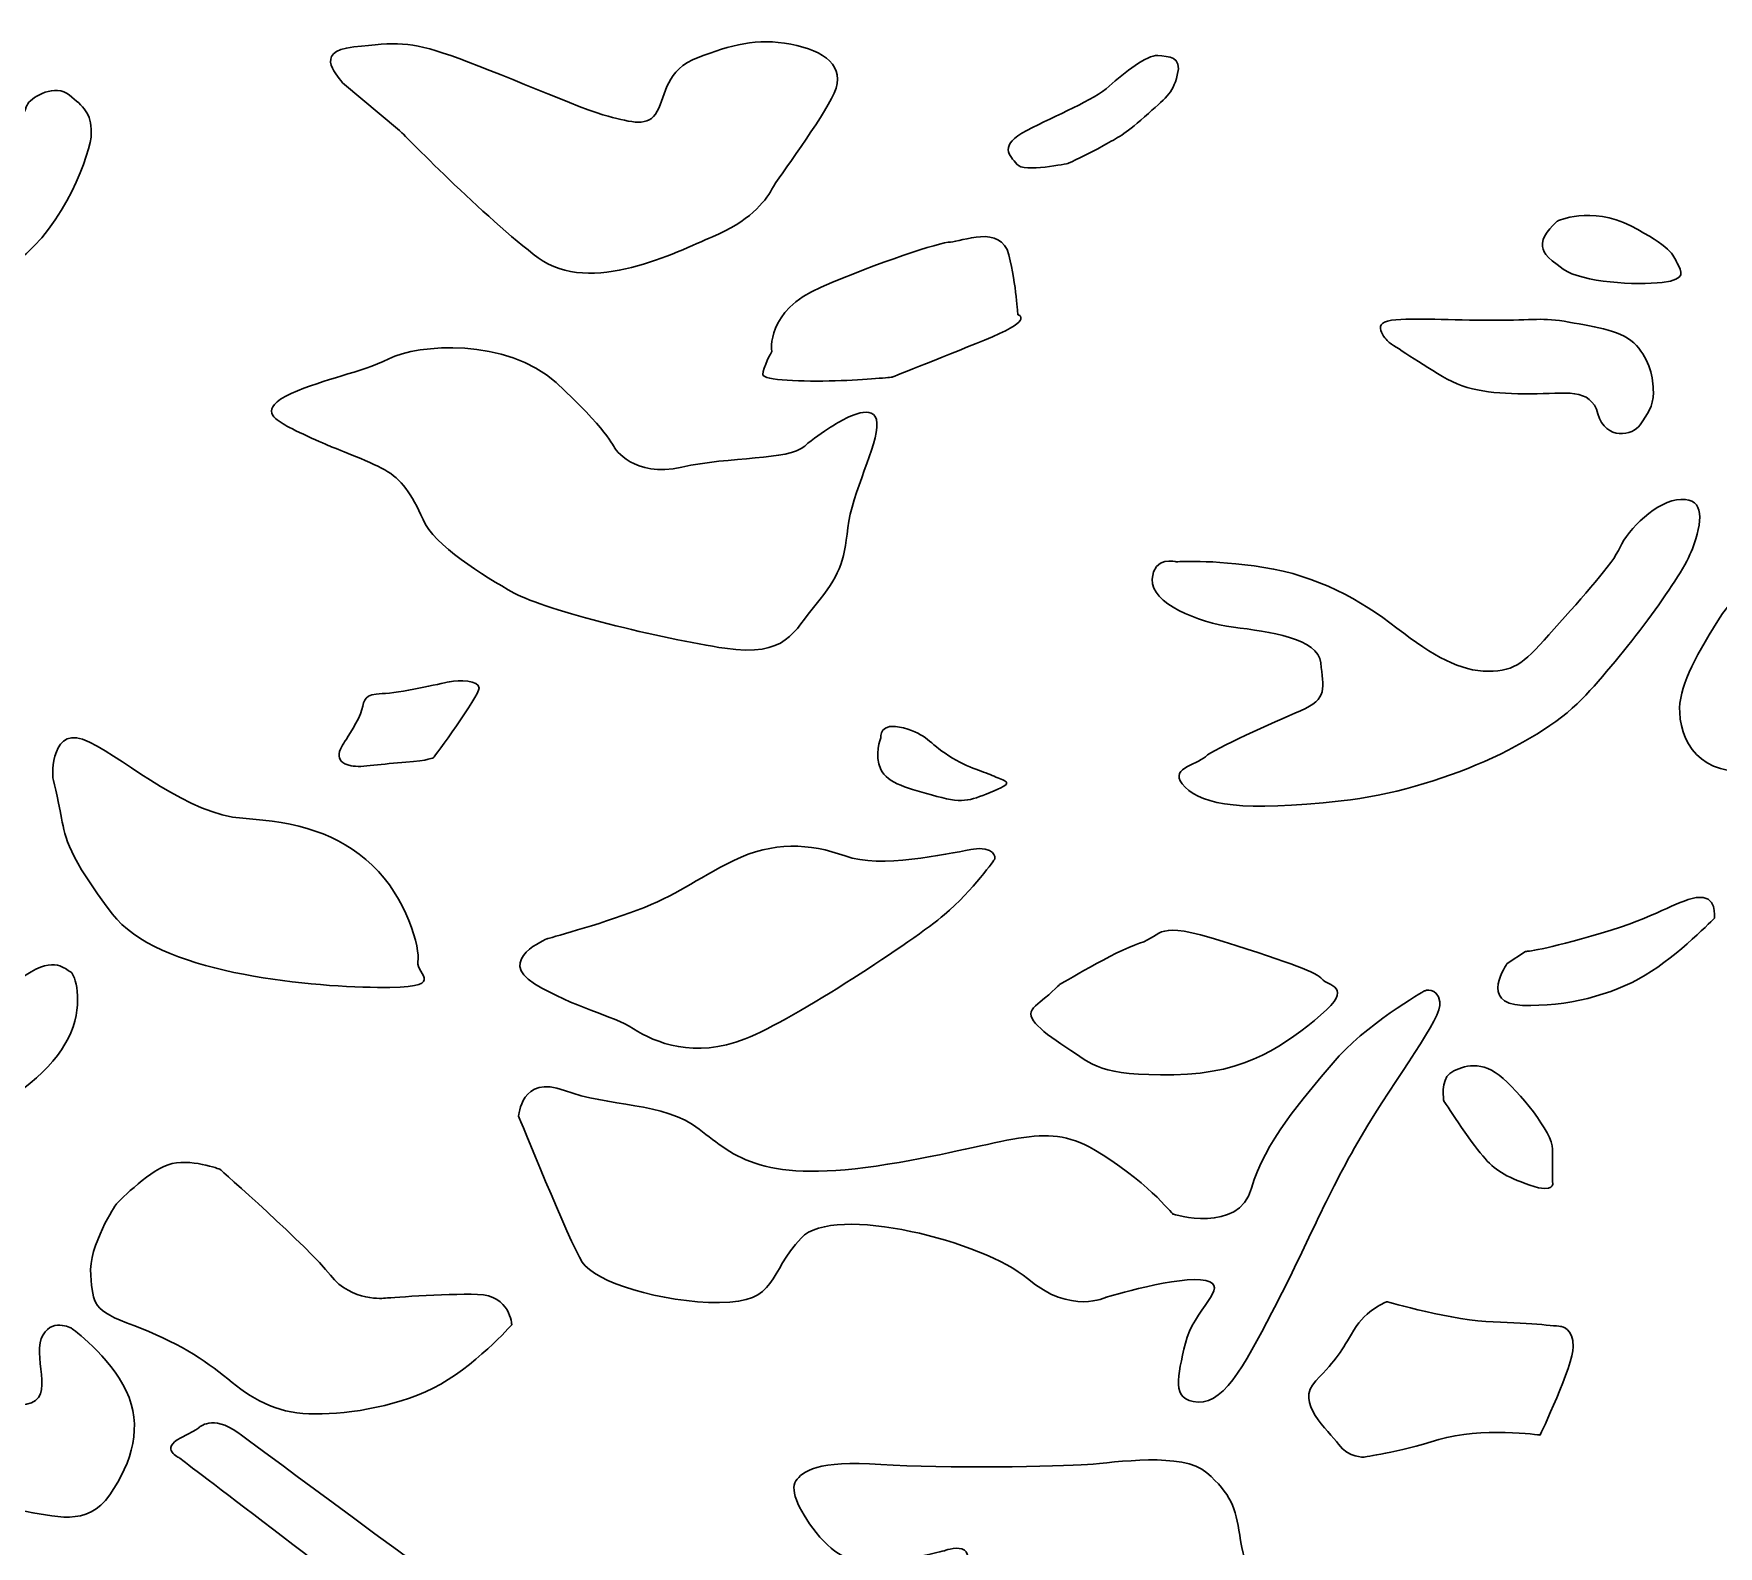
# Model space of a CAD drawing. Header units: centimetres. Extents: x -15.7 to -8.7, y -9 to 9.
# Drawn here: x -13.485 to -11.103, y -7.034 to -4.895 of the extents above; entities that cross this region are included whole.
import ezdxf

# ---------------------------------------------------------------- set-up
doc = ezdxf.new("R2010")
doc.units = ezdxf.units.CM
doc.header["$MEASUREMENT"] = 0
doc.layers.add('layer 1', color=7, linetype='Continuous')

msp = doc.modelspace()

# ---------------------------------------------------------------- linework, layer by layer
at = {"layer": 'layer 1', "color": 250, "lineweight": 30}
for points, knots in [([(-15.65204, 9.00077), (-15.65204, 9.00077), (-8.7077, 9.00077), (-8.7077, 9.00077), (-8.7077, 9.00077), (-8.7077, 9.00077), (-8.7077, -9.00021), (-8.7077, -9.00021), (-8.7077, -9.00021), (-8.7077, -9.00021), (-15.65204, -9.00021), (-15.65204, -9.00021), (-15.65204, -9.00021), (-15.65204, -9.00021), (-15.65204, 9.00077), (-15.65204, 9.00077)], [0, 0, 0, 0, 0.2, 0.2, 0.2, 0.2, 0.4, 0.4, 0.4, 0.4, 0.6, 0.6, 0.6, 0.6, 1, 1, 1, 1]), ([(-13.53683, -4.53692), (-13.53683, -4.53692), (-13.66994, -4.64125), (-13.7203, -4.69863), (-13.7203, -4.69863), (-13.77068, -4.75601), (-13.82463, -4.77688), (-13.79226, -4.83686), (-13.79226, -4.83686), (-13.75988, -4.89684), (-13.69153, -4.95162), (-13.69153, -4.95162), (-13.69153, -4.95162), (-13.69153, -4.95162), (-13.64116, -4.99074), (-13.59439, -4.93858), (-13.59439, -4.93858), (-13.54763, -4.88641), (-13.4361, -4.75861), (-13.4361, -4.75861), (-13.4361, -4.75861), (-13.4361, -4.75861), (-13.46128, -4.67777), (-13.46128, -4.63864), (-13.46128, -4.63864), (-13.46128, -4.59952), (-13.45768, -4.55257), (-13.45768, -4.55257), (-13.45768, -4.55257), (-13.45768, -4.55257), (-13.44718, -4.51957), (-13.47048, -4.51827), (-13.47048, -4.51827), (-13.49378, -4.51697), (-13.53683, -4.53692), (-13.53683, -4.53692)], [0, 0, 0, 0, 0.1, 0.1, 0.1, 0.1, 0.2, 0.2, 0.2, 0.2, 0.3, 0.3, 0.3, 0.3, 0.4, 0.4, 0.4, 0.4, 0.5, 0.5, 0.5, 0.5, 0.6, 0.6, 0.6, 0.6, 0.7, 0.7, 0.7, 0.7, 0.8, 0.8, 0.8, 0.8, 1, 1, 1, 1]), ([(-13.0485, -4.96454), (-13.05028, -4.95873), (-13.09388, -4.92001), (-13.03247, -4.91355), (-13.03247, -4.91355), (-12.97105, -4.9071), (-12.95503, -4.90517), (-12.89539, -4.92581), (-12.89539, -4.92581), (-12.83576, -4.94647), (-12.70669, -5.00325), (-12.67286, -5.01164), (-12.67286, -5.01164), (-12.63904, -5.02003), (-12.61589, -5.02778), (-12.60344, -5.00454), (-12.60344, -5.00454), (-12.59098, -4.98132), (-12.59187, -4.94583), (-12.54558, -4.9284), (-12.54558, -4.9284), (-12.4993, -4.91097), (-12.4628, -4.90065), (-12.41473, -4.90968), (-12.41473, -4.90968), (-12.36666, -4.91872), (-12.3364, -4.94066), (-12.35331, -4.97873), (-12.35331, -4.97873), (-12.37022, -5.01681), (-12.43164, -5.09683), (-12.44143, -5.11489), (-12.44143, -5.11489), (-12.45122, -5.13296), (-12.47437, -5.16071), (-12.5251, -5.18201), (-12.5251, -5.18201), (-12.57584, -5.2033), (-12.69779, -5.26654), (-12.77167, -5.21169), (-12.77167, -5.21169), (-12.84555, -5.15684), (-12.9675, -5.03165), (-12.9675, -5.03165), (-12.9675, -5.03165), (-12.9675, -5.03165), (-13.0485, -4.96454), (-13.0485, -4.96454)], [0, 0, 0, 0, 0.0769231, 0.0769231, 0.0769231, 0.0769231, 0.1538462, 0.1538462, 0.1538462, 0.1538462, 0.2307692, 0.2307692, 0.2307692, 0.2307692, 0.3076923, 0.3076923, 0.3076923, 0.3076923, 0.3846154, 0.3846154, 0.3846154, 0.3846154, 0.4615385, 0.4615385, 0.4615385, 0.4615385, 0.5384615, 0.5384615, 0.5384615, 0.5384615, 0.6153846, 0.6153846, 0.6153846, 0.6153846, 0.6923077, 0.6923077, 0.6923077, 0.6923077, 0.7692308, 0.7692308, 0.7692308, 0.7692308, 0.8461538, 0.8461538, 0.8461538, 0.8461538, 1, 1, 1, 1]), ([(-12.02219, -5.07812), (-12.02219, -5.07812), (-12.0854, -5.09166), (-12.09518, -5.0794), (-12.09518, -5.0794), (-12.10497, -5.06715), (-12.12189, -5.05294), (-12.08094, -5.03165), (-12.08094, -5.03165), (-12.03999, -5.01035), (-11.9857, -4.98841), (-11.96434, -4.96905), (-11.96434, -4.96905), (-11.94297, -4.9497), (-11.91093, -4.92452), (-11.8958, -4.92581), (-11.8958, -4.92581), (-11.88067, -4.92711), (-11.86108, -4.92646), (-11.8682, -4.95357), (-11.8682, -4.95357), (-11.87532, -4.98067), (-11.88422, -4.98519), (-11.91449, -5.01229), (-11.91449, -5.01229), (-11.94475, -5.03939), (-11.95098, -5.04068), (-11.97235, -5.05294), (-11.97235, -5.05294), (-11.99371, -5.06521), (-12.02219, -5.07812), (-12.02219, -5.07812)], [0, 0, 0, 0, 0.1111111, 0.1111111, 0.1111111, 0.1111111, 0.2222222, 0.2222222, 0.2222222, 0.2222222, 0.3333333, 0.3333333, 0.3333333, 0.3333333, 0.4444444, 0.4444444, 0.4444444, 0.4444444, 0.5555556, 0.5555556, 0.5555556, 0.5555556, 0.6666667, 0.6666667, 0.6666667, 0.6666667, 0.7777778, 0.7777778, 0.7777778, 0.7777778, 1, 1, 1, 1]), ([(-13.80749, -5.24136), (-13.80928, -5.23226), (-13.85409, -5.16988), (-13.73937, -5.13479), (-13.73937, -5.13479), (-13.62465, -5.0997), (-13.56907, -5.08021), (-13.52784, -5.03862), (-13.52784, -5.03862), (-13.48661, -4.99703), (-13.50031, -5.0044), (-13.49309, -4.99392), (-13.49309, -4.99392), (-13.48588, -4.98344), (-13.4543, -4.96511), (-13.43445, -4.98147), (-13.43445, -4.98147), (-13.41462, -4.99784), (-13.40334, -5.00701), (-13.40334, -5.03484), (-13.40334, -5.03484), (-13.40334, -5.06267), (-13.44281, -5.16845), (-13.50689, -5.21492), (-13.50689, -5.21492), (-13.57099, -5.26138), (-13.59324, -5.27171), (-13.64309, -5.28913), (-13.64309, -5.28913), (-13.69293, -5.30655), (-13.75702, -5.30139), (-13.77394, -5.28396), (-13.77394, -5.28396), (-13.79084, -5.26654), (-13.80749, -5.24136), (-13.80749, -5.24136)], [0, 0, 0, 0, 0.1, 0.1, 0.1, 0.1, 0.2, 0.2, 0.2, 0.2, 0.3, 0.3, 0.3, 0.3, 0.4, 0.4, 0.4, 0.4, 0.5, 0.5, 0.5, 0.5, 0.6, 0.6, 0.6, 0.6, 0.7, 0.7, 0.7, 0.7, 0.8, 0.8, 0.8, 0.8, 1, 1, 1, 1]), ([(-11.33147, -5.16007), (-11.33147, -5.16007), (-11.28339, -5.13749), (-11.22732, -5.16652), (-11.22732, -5.16652), (-11.17124, -5.19556), (-11.1668, -5.20782), (-11.16146, -5.21944), (-11.16146, -5.21944), (-11.15612, -5.23105), (-11.14632, -5.24203), (-11.18282, -5.24654), (-11.18282, -5.24654), (-11.21931, -5.25106), (-11.29586, -5.24654), (-11.32257, -5.22782), (-11.32257, -5.22782), (-11.34927, -5.20911), (-11.35194, -5.20394), (-11.35194, -5.19104), (-11.35194, -5.19104), (-11.35194, -5.17813), (-11.33147, -5.16007), (-11.33147, -5.16007)], [0, 0, 0, 0, 0.1428571, 0.1428571, 0.1428571, 0.1428571, 0.2857143, 0.2857143, 0.2857143, 0.2857143, 0.4285714, 0.4285714, 0.4285714, 0.4285714, 0.5714286, 0.5714286, 0.5714286, 0.5714286, 0.7142857, 0.7142857, 0.7142857, 0.7142857, 1, 1, 1, 1]), ([(-12.44153, -5.34402), (-12.44153, -5.34402), (-12.45051, -5.28685), (-12.37163, -5.25306), (-12.37163, -5.25306), (-12.29275, -5.21926), (-12.20312, -5.18938), (-12.18878, -5.18938), (-12.18878, -5.18938), (-12.17444, -5.18938), (-12.11707, -5.16338), (-12.10632, -5.20757), (-12.10632, -5.20757), (-12.09556, -5.25176), (-12.09377, -5.29204), (-12.09377, -5.29204), (-12.09377, -5.29204), (-12.09377, -5.29204), (-12.07046, -5.29855), (-12.12963, -5.32324), (-12.12963, -5.32324), (-12.18878, -5.34793), (-12.27124, -5.38041), (-12.27124, -5.38041), (-12.27124, -5.38041), (-12.27124, -5.38041), (-12.30709, -5.38431), (-12.35191, -5.38561), (-12.35191, -5.38561), (-12.39673, -5.38692), (-12.45408, -5.38561), (-12.45408, -5.37651), (-12.45408, -5.37651), (-12.45408, -5.36742), (-12.44153, -5.34402), (-12.44153, -5.34402)], [0, 0, 0, 0, 0.1, 0.1, 0.1, 0.1, 0.2, 0.2, 0.2, 0.2, 0.3, 0.3, 0.3, 0.3, 0.4, 0.4, 0.4, 0.4, 0.5, 0.5, 0.5, 0.5, 0.6, 0.6, 0.6, 0.6, 0.7, 0.7, 0.7, 0.7, 0.8, 0.8, 0.8, 0.8, 1, 1, 1, 1]), ([(-11.56912, -5.33108), (-11.56912, -5.33108), (-11.59849, -5.30397), (-11.56557, -5.3001), (-11.56557, -5.3001), (-11.53263, -5.29623), (-11.48279, -5.3001), (-11.42226, -5.3001), (-11.42226, -5.3001), (-11.36173, -5.3001), (-11.35372, -5.29559), (-11.31455, -5.30268), (-11.31455, -5.30268), (-11.27539, -5.30978), (-11.238, -5.31495), (-11.21931, -5.33559), (-11.21931, -5.33559), (-11.20061, -5.35624), (-11.19528, -5.38141), (-11.19528, -5.40206), (-11.19528, -5.40206), (-11.19528, -5.42271), (-11.20418, -5.43239), (-11.21397, -5.44787), (-11.21397, -5.44787), (-11.22376, -5.46337), (-11.26293, -5.47047), (-11.27361, -5.43239), (-11.27361, -5.43239), (-11.28428, -5.39432), (-11.319, -5.404), (-11.36884, -5.404), (-11.36884, -5.404), (-11.4187, -5.404), (-11.45697, -5.40141), (-11.49347, -5.37948), (-11.49347, -5.37948), (-11.52996, -5.35754), (-11.56912, -5.33108), (-11.56912, -5.33108)], [0, 0, 0, 0, 0.0909091, 0.0909091, 0.0909091, 0.0909091, 0.1818182, 0.1818182, 0.1818182, 0.1818182, 0.2727273, 0.2727273, 0.2727273, 0.2727273, 0.3636364, 0.3636364, 0.3636364, 0.3636364, 0.4545455, 0.4545455, 0.4545455, 0.4545455, 0.5454545, 0.5454545, 0.5454545, 0.5454545, 0.6363636, 0.6363636, 0.6363636, 0.6363636, 0.7272727, 0.7272727, 0.7272727, 0.7272727, 0.8181818, 0.8181818, 0.8181818, 0.8181818, 1, 1, 1, 1]), ([(-13.06356, -5.47919), (-13.06356, -5.47919), (-13.11734, -5.45579), (-13.12989, -5.448), (-13.12989, -5.448), (-13.14244, -5.4402), (-13.16932, -5.4259), (-13.12093, -5.4038), (-13.12093, -5.4038), (-13.07253, -5.38172), (-13.02412, -5.37522), (-12.9829, -5.35442), (-12.9829, -5.35442), (-12.94166, -5.33363), (-12.81619, -5.32453), (-12.74627, -5.38821), (-12.74627, -5.38821), (-12.67636, -5.45189), (-12.66381, -5.48048), (-12.66381, -5.48048), (-12.66381, -5.48048), (-12.66381, -5.48048), (-12.63693, -5.52337), (-12.56881, -5.50777), (-12.56881, -5.50777), (-12.50068, -5.49218), (-12.41824, -5.49868), (-12.39493, -5.47789), (-12.39493, -5.47789), (-12.37163, -5.45709), (-12.33936, -5.4402), (-12.33936, -5.4402), (-12.33936, -5.4402), (-12.33936, -5.4402), (-12.29454, -5.41421), (-12.29275, -5.44539), (-12.29275, -5.44539), (-12.29096, -5.47658), (-12.32861, -5.54417), (-12.33398, -5.59355), (-12.33398, -5.59355), (-12.33936, -5.64294), (-12.34652, -5.66243), (-12.37879, -5.70142), (-12.37879, -5.70142), (-12.41106, -5.74041), (-12.42002, -5.77679), (-12.50786, -5.76379), (-12.50786, -5.76379), (-12.59569, -5.7508), (-12.76061, -5.71052), (-12.80543, -5.68582), (-12.80543, -5.68582), (-12.85024, -5.66113), (-12.91836, -5.61825), (-12.93449, -5.58185), (-12.93449, -5.58185), (-12.95063, -5.54547), (-12.96497, -5.52467), (-12.98827, -5.51168), (-12.98827, -5.51168), (-13.01158, -5.49868), (-13.06356, -5.47919), (-13.06356, -5.47919)], [0, 0, 0, 0, 0.0588235, 0.0588235, 0.0588235, 0.0588235, 0.1176471, 0.1176471, 0.1176471, 0.1176471, 0.1764706, 0.1764706, 0.1764706, 0.1764706, 0.2352941, 0.2352941, 0.2352941, 0.2352941, 0.2941176, 0.2941176, 0.2941176, 0.2941176, 0.3529412, 0.3529412, 0.3529412, 0.3529412, 0.4117647, 0.4117647, 0.4117647, 0.4117647, 0.4705882, 0.4705882, 0.4705882, 0.4705882, 0.5294118, 0.5294118, 0.5294118, 0.5294118, 0.5882353, 0.5882353, 0.5882353, 0.5882353, 0.6470588, 0.6470588, 0.6470588, 0.6470588, 0.7058824, 0.7058824, 0.7058824, 0.7058824, 0.7647059, 0.7647059, 0.7647059, 0.7647059, 0.8235294, 0.8235294, 0.8235294, 0.8235294, 0.8823529, 0.8823529, 0.8823529, 0.8823529, 1, 1, 1, 1]), ([(-11.8697, -5.64163), (-11.8697, -5.64163), (-11.90196, -5.63253), (-11.90376, -5.66632), (-11.90376, -5.66632), (-11.90555, -5.70012), (-11.83922, -5.72741), (-11.78903, -5.73391), (-11.78903, -5.73391), (-11.73884, -5.74041), (-11.66893, -5.7495), (-11.66534, -5.78459), (-11.66534, -5.78459), (-11.66176, -5.81968), (-11.65459, -5.83527), (-11.69403, -5.85217), (-11.69403, -5.85217), (-11.73346, -5.86906), (-11.81592, -5.90545), (-11.82847, -5.91715), (-11.82847, -5.91715), (-11.84102, -5.92885), (-11.88404, -5.93404), (-11.85715, -5.96004), (-11.85715, -5.96004), (-11.83027, -5.98603), (-11.77649, -5.99513), (-11.63666, -5.97953), (-11.63666, -5.97953), (-11.49684, -5.96394), (-11.35164, -5.89636), (-11.2907, -5.83007), (-11.2907, -5.83007), (-11.22974, -5.76379), (-11.15446, -5.66243), (-11.14011, -5.62344), (-11.14011, -5.62344), (-11.12577, -5.58445), (-11.1222, -5.55197), (-11.15625, -5.55326), (-11.15625, -5.55326), (-11.19031, -5.55456), (-11.23153, -5.59615), (-11.24229, -5.62084), (-11.24229, -5.62084), (-11.25304, -5.64554), (-11.29428, -5.68972), (-11.33551, -5.73651), (-11.33551, -5.73651), (-11.37674, -5.78329), (-11.38929, -5.79628), (-11.42872, -5.79628), (-11.42872, -5.79628), (-11.46817, -5.79628), (-11.50581, -5.77549), (-11.5578, -5.7352), (-11.5578, -5.7352), (-11.60977, -5.69492), (-11.67072, -5.66113), (-11.74601, -5.64943), (-11.74601, -5.64943), (-11.8213, -5.63774), (-11.8697, -5.64163), (-11.8697, -5.64163)], [0, 0, 0, 0, 0.0588235, 0.0588235, 0.0588235, 0.0588235, 0.1176471, 0.1176471, 0.1176471, 0.1176471, 0.1764706, 0.1764706, 0.1764706, 0.1764706, 0.2352941, 0.2352941, 0.2352941, 0.2352941, 0.2941176, 0.2941176, 0.2941176, 0.2941176, 0.3529412, 0.3529412, 0.3529412, 0.3529412, 0.4117647, 0.4117647, 0.4117647, 0.4117647, 0.4705882, 0.4705882, 0.4705882, 0.4705882, 0.5294118, 0.5294118, 0.5294118, 0.5294118, 0.5882353, 0.5882353, 0.5882353, 0.5882353, 0.6470588, 0.6470588, 0.6470588, 0.6470588, 0.7058824, 0.7058824, 0.7058824, 0.7058824, 0.7647059, 0.7647059, 0.7647059, 0.7647059, 0.8235294, 0.8235294, 0.8235294, 0.8235294, 0.8823529, 0.8823529, 0.8823529, 0.8823529, 1, 1, 1, 1]), ([(-11.01463, -5.65333), (-11.01463, -5.65333), (-11.07021, -5.66892), (-11.10426, -5.72481), (-11.10426, -5.72481), (-11.13833, -5.78069), (-11.15982, -5.81968), (-11.15804, -5.85476), (-11.15804, -5.85476), (-11.15552, -5.90413), (-11.11952, -5.95406), (-11.03435, -5.93274), (-11.03435, -5.93274), (-10.99495, -5.92289), (-10.93755, -5.91065), (-10.93755, -5.91065), (-10.93755, -5.91065), (-10.93755, -5.91065), (-10.90708, -5.89896), (-10.92501, -5.86906), (-10.92501, -5.86906), (-10.94293, -5.83917), (-10.96982, -5.81058), (-10.96982, -5.80408), (-10.96982, -5.80408), (-10.96982, -5.79759), (-10.98417, -5.78459), (-10.96265, -5.78589), (-10.96265, -5.78589), (-10.94114, -5.78719), (-10.89094, -5.82488), (-10.86943, -5.82878), (-10.86943, -5.82878), (-10.84792, -5.83268), (-10.82282, -5.82618), (-10.83, -5.78719), (-10.83, -5.78719), (-10.83717, -5.7482), (-10.8784, -5.73), (-10.89991, -5.70791), (-10.89991, -5.70791), (-10.92142, -5.68582), (-10.92142, -5.66892), (-10.95369, -5.65853), (-10.95369, -5.65853), (-10.98596, -5.64813), (-11.01463, -5.65333), (-11.01463, -5.65333)], [0, 0, 0, 0, 0.0769231, 0.0769231, 0.0769231, 0.0769231, 0.1538462, 0.1538462, 0.1538462, 0.1538462, 0.2307692, 0.2307692, 0.2307692, 0.2307692, 0.3076923, 0.3076923, 0.3076923, 0.3076923, 0.3846154, 0.3846154, 0.3846154, 0.3846154, 0.4615385, 0.4615385, 0.4615385, 0.4615385, 0.5384615, 0.5384615, 0.5384615, 0.5384615, 0.6153846, 0.6153846, 0.6153846, 0.6153846, 0.6923077, 0.6923077, 0.6923077, 0.6923077, 0.7692308, 0.7692308, 0.7692308, 0.7692308, 0.8461538, 0.8461538, 0.8461538, 0.8461538, 1, 1, 1, 1]), ([(-13.04404, -5.89444), (-13.04226, -5.89121), (-13.02446, -5.86476), (-13.02089, -5.85056), (-13.02089, -5.85056), (-13.01734, -5.83636), (-13.01734, -5.82862), (-12.99242, -5.82797), (-12.99242, -5.82797), (-12.9675, -5.82732), (-12.91052, -5.81377), (-12.89717, -5.81119), (-12.89717, -5.81119), (-12.88382, -5.8086), (-12.85533, -5.8086), (-12.85533, -5.82023), (-12.85533, -5.82023), (-12.85533, -5.83184), (-12.91943, -5.91832), (-12.91943, -5.91832), (-12.91943, -5.91832), (-12.91943, -5.91832), (-12.92654, -5.92283), (-12.95859, -5.92477), (-12.95859, -5.92477), (-12.99064, -5.9267), (-13.02179, -5.93316), (-13.03603, -5.92993), (-13.03603, -5.92993), (-13.05028, -5.9267), (-13.05383, -5.92154), (-13.05295, -5.91315), (-13.05295, -5.91315), (-13.05205, -5.90476), (-13.04404, -5.89444), (-13.04404, -5.89444)], [0, 0, 0, 0, 0.1, 0.1, 0.1, 0.1, 0.2, 0.2, 0.2, 0.2, 0.3, 0.3, 0.3, 0.3, 0.4, 0.4, 0.4, 0.4, 0.5, 0.5, 0.5, 0.5, 0.6, 0.6, 0.6, 0.6, 0.7, 0.7, 0.7, 0.7, 0.8, 0.8, 0.8, 0.8, 1, 1, 1, 1]), ([(-13.45794, -5.94574), (-13.45794, -5.94574), (-13.46151, -5.86777), (-13.40594, -5.89636), (-13.40594, -5.89636), (-13.35037, -5.92494), (-13.26613, -5.99903), (-13.18905, -6.00422), (-13.18905, -6.00422), (-13.11196, -6.00942), (-13.0546, -6.02501), (-13.0062, -6.0705), (-13.0062, -6.0705), (-12.95781, -6.11598), (-12.93808, -6.18876), (-12.94166, -6.20696), (-12.94166, -6.20696), (-12.94525, -6.22515), (-12.89506, -6.24465), (-12.99903, -6.24335), (-12.99903, -6.24335), (-13.103, -6.24205), (-13.31095, -6.22256), (-13.37368, -6.13938), (-13.37368, -6.13938), (-13.43642, -6.05621), (-13.44, -6.03281), (-13.44538, -6.00422), (-13.44538, -6.00422), (-13.45076, -5.97563), (-13.45794, -5.94574), (-13.45794, -5.94574)], [0, 0, 0, 0, 0.1111111, 0.1111111, 0.1111111, 0.1111111, 0.2222222, 0.2222222, 0.2222222, 0.2222222, 0.3333333, 0.3333333, 0.3333333, 0.3333333, 0.4444444, 0.4444444, 0.4444444, 0.4444444, 0.5555556, 0.5555556, 0.5555556, 0.5555556, 0.6666667, 0.6666667, 0.6666667, 0.6666667, 0.7777778, 0.7777778, 0.7777778, 0.7777778, 1, 1, 1, 1]), ([(-12.28745, -5.89056), (-12.28745, -5.89056), (-12.29012, -5.86669), (-12.25541, -5.87637), (-12.25541, -5.87637), (-12.22068, -5.88605), (-12.22068, -5.89702), (-12.19131, -5.91574), (-12.19131, -5.91574), (-12.16195, -5.93445), (-12.14057, -5.93832), (-12.12722, -5.94477), (-12.12722, -5.94477), (-12.11387, -5.95123), (-12.09518, -5.95252), (-12.12722, -5.96542), (-12.12722, -5.96542), (-12.15928, -5.97833), (-12.16818, -5.98413), (-12.20823, -5.97317), (-12.20823, -5.97317), (-12.24828, -5.9622), (-12.27766, -5.9551), (-12.28745, -5.93509), (-12.28745, -5.93509), (-12.29723, -5.91509), (-12.28745, -5.89056), (-12.28745, -5.89056)], [0, 0, 0, 0, 0.125, 0.125, 0.125, 0.125, 0.25, 0.25, 0.25, 0.25, 0.375, 0.375, 0.375, 0.375, 0.5, 0.5, 0.5, 0.5, 0.625, 0.625, 0.625, 0.625, 0.75, 0.75, 0.75, 0.75, 1, 1, 1, 1]), ([(-12.75883, -6.17447), (-12.75883, -6.17447), (-12.83232, -6.20436), (-12.77674, -6.23815), (-12.77674, -6.23815), (-12.72118, -6.27195), (-12.6674, -6.28234), (-12.63693, -6.30183), (-12.63693, -6.30183), (-12.60645, -6.32133), (-12.55088, -6.34471), (-12.47917, -6.31612), (-12.47917, -6.31612), (-12.40748, -6.28754), (-12.23897, -6.17577), (-12.19774, -6.14068), (-12.19774, -6.14068), (-12.15652, -6.10559), (-12.12604, -6.0614), (-12.12604, -6.0614), (-12.12604, -6.0614), (-12.12604, -6.0614), (-12.12425, -6.04191), (-12.1601, -6.04841), (-12.1601, -6.04841), (-12.19595, -6.0549), (-12.28737, -6.0757), (-12.33756, -6.0575), (-12.33756, -6.0575), (-12.38775, -6.03931), (-12.43975, -6.03671), (-12.4953, -6.064), (-12.4953, -6.064), (-12.55088, -6.09129), (-12.57598, -6.11339), (-12.63155, -6.13418), (-12.63155, -6.13418), (-12.68711, -6.15497), (-12.75883, -6.17447), (-12.75883, -6.17447)], [0, 0, 0, 0, 0.0909091, 0.0909091, 0.0909091, 0.0909091, 0.1818182, 0.1818182, 0.1818182, 0.1818182, 0.2727273, 0.2727273, 0.2727273, 0.2727273, 0.3636364, 0.3636364, 0.3636364, 0.3636364, 0.4545455, 0.4545455, 0.4545455, 0.4545455, 0.5454545, 0.5454545, 0.5454545, 0.5454545, 0.6363636, 0.6363636, 0.6363636, 0.6363636, 0.7272727, 0.7272727, 0.7272727, 0.7272727, 0.8181818, 0.8181818, 0.8181818, 0.8181818, 1, 1, 1, 1]), ([(-13.82721, -6.4045), (-13.73041, -6.46039), (-13.63002, -6.46688), (-13.55832, -6.42529), (-13.55832, -6.42529), (-13.48661, -6.3837), (-13.44422, -6.34343), (-13.42925, -6.29924), (-13.42925, -6.29924), (-13.41428, -6.25503), (-13.42904, -6.22125), (-13.43284, -6.22125), (-13.43284, -6.22125), (-13.43663, -6.22127), (-13.45076, -6.19917), (-13.4884, -6.22125), (-13.4884, -6.22125), (-13.52605, -6.24335), (-13.56907, -6.28234), (-13.56907, -6.28234), (-13.56907, -6.28234), (-13.56907, -6.28234), (-13.64974, -6.31093), (-13.66228, -6.25634), (-13.66228, -6.25634), (-13.67483, -6.20176), (-13.7071, -6.14848), (-13.74474, -6.13548), (-13.74474, -6.13548), (-13.78239, -6.12248), (-13.79315, -6.11729), (-13.83079, -6.12639), (-13.83079, -6.12639), (-13.86843, -6.13548), (-13.88457, -6.16407), (-13.88457, -6.16407), (-13.88457, -6.16407), (-13.93365, -6.22932), (-13.90879, -6.3574), (-13.82721, -6.4045)], [0, 0, 0, 0, 0.0909091, 0.0909091, 0.0909091, 0.0909091, 0.1818182, 0.1818182, 0.1818182, 0.1818182, 0.2727273, 0.2727273, 0.2727273, 0.2727273, 0.3636364, 0.3636364, 0.3636364, 0.3636364, 0.4545455, 0.4545455, 0.4545455, 0.4545455, 0.5454545, 0.5454545, 0.5454545, 0.5454545, 0.6363636, 0.6363636, 0.6363636, 0.6363636, 0.7272727, 0.7272727, 0.7272727, 0.7272727, 0.8181818, 0.8181818, 0.8181818, 0.8181818, 1, 1, 1, 1]), ([(-11.40178, -6.20935), (-11.40178, -6.20935), (-11.44273, -6.26679), (-11.38042, -6.26872), (-11.38042, -6.26872), (-11.31812, -6.27066), (-11.25403, -6.25452), (-11.20685, -6.22613), (-11.20685, -6.22613), (-11.15968, -6.19774), (-11.10893, -6.14547), (-11.10893, -6.14547), (-11.10893, -6.14547), (-11.10893, -6.14547), (-11.10449, -6.11062), (-11.13475, -6.11642), (-11.13475, -6.11642), (-11.16501, -6.12223), (-11.18905, -6.14289), (-11.26916, -6.16676), (-11.26916, -6.16676), (-11.34927, -6.19064), (-11.37597, -6.19257), (-11.37597, -6.19257), (-11.37597, -6.19257), (-11.37597, -6.19257), (-11.40178, -6.20935), (-11.40178, -6.20935)], [0, 0, 0, 0, 0.125, 0.125, 0.125, 0.125, 0.25, 0.25, 0.25, 0.25, 0.375, 0.375, 0.375, 0.375, 0.5, 0.5, 0.5, 0.5, 0.625, 0.625, 0.625, 0.625, 0.75, 0.75, 0.75, 0.75, 1, 1, 1, 1]), ([(-12.03462, -6.23945), (-12.03462, -6.23945), (-11.95754, -6.19267), (-11.92169, -6.18097), (-11.92169, -6.18097), (-11.88583, -6.16927), (-11.90196, -6.14718), (-11.80337, -6.17837), (-11.80337, -6.17837), (-11.70479, -6.20956), (-11.67072, -6.22256), (-11.66355, -6.23165), (-11.66355, -6.23165), (-11.65637, -6.24075), (-11.61695, -6.24205), (-11.66534, -6.28234), (-11.66534, -6.28234), (-11.71374, -6.32263), (-11.76752, -6.36551), (-11.87328, -6.36681), (-11.87328, -6.36681), (-11.97904, -6.36811), (-11.98621, -6.35381), (-12.02566, -6.32782), (-12.02566, -6.32782), (-12.06508, -6.30183), (-12.0866, -6.28364), (-12.06868, -6.26934), (-12.06868, -6.26934), (-12.05075, -6.25504), (-12.03462, -6.23945), (-12.03462, -6.23945)], [0, 0, 0, 0, 0.1111111, 0.1111111, 0.1111111, 0.1111111, 0.2222222, 0.2222222, 0.2222222, 0.2222222, 0.3333333, 0.3333333, 0.3333333, 0.3333333, 0.4444444, 0.4444444, 0.4444444, 0.4444444, 0.5555556, 0.5555556, 0.5555556, 0.5555556, 0.6666667, 0.6666667, 0.6666667, 0.6666667, 0.7777778, 0.7777778, 0.7777778, 0.7777778, 1, 1, 1, 1]), ([(-11.51861, -6.2482), (-11.51861, -6.2482), (-11.50104, -6.2412), (-11.49703, -6.26385), (-11.49703, -6.26385), (-11.49301, -6.28651), (-11.55818, -6.36818), (-11.60855, -6.45425), (-11.60855, -6.45425), (-11.65892, -6.54032), (-11.6877, -6.61335), (-11.72728, -6.68898), (-11.72728, -6.68898), (-11.76684, -6.76462), (-11.79922, -6.83243), (-11.8388, -6.82983), (-11.8388, -6.82983), (-11.87837, -6.82722), (-11.86757, -6.79331), (-11.85678, -6.74636), (-11.85678, -6.74636), (-11.84598, -6.69942), (-11.79203, -6.66551), (-11.828, -6.65768), (-11.828, -6.65768), (-11.86398, -6.64986), (-11.9683, -6.68116), (-11.9683, -6.68116), (-11.9683, -6.68116), (-11.9683, -6.68116), (-12.01867, -6.70724), (-12.07982, -6.65507), (-12.07982, -6.65507), (-12.14098, -6.60292), (-12.35324, -6.54814), (-12.40001, -6.5977), (-12.40001, -6.5977), (-12.44678, -6.64725), (-12.43238, -6.68898), (-12.51514, -6.68898), (-12.51514, -6.68898), (-12.59787, -6.68898), (-12.69141, -6.6603), (-12.7094, -6.63161), (-12.7094, -6.63161), (-12.72738, -6.60292), (-12.79934, -6.42556), (-12.79934, -6.42556), (-12.79934, -6.42556), (-12.79934, -6.42556), (-12.79573, -6.36557), (-12.73458, -6.38905), (-12.73458, -6.38905), (-12.67342, -6.41252), (-12.59428, -6.4047), (-12.54391, -6.44381), (-12.54391, -6.44381), (-12.49354, -6.48294), (-12.45397, -6.52206), (-12.27769, -6.49337), (-12.27769, -6.49337), (-12.10141, -6.46468), (-12.05824, -6.43078), (-11.98629, -6.47251), (-11.98629, -6.47251), (-11.91433, -6.51424), (-11.87477, -6.56379), (-11.87477, -6.56379), (-11.87477, -6.56379), (-11.87477, -6.56379), (-11.78123, -6.59248), (-11.76325, -6.52728), (-11.76325, -6.52728), (-11.74525, -6.46207), (-11.6913, -6.40209), (-11.64813, -6.34992), (-11.64813, -6.34992), (-11.60495, -6.29776), (-11.51861, -6.2482), (-11.51861, -6.2482)], [0, 0, 0, 0, 0.047619, 0.047619, 0.047619, 0.047619, 0.0952381, 0.0952381, 0.0952381, 0.0952381, 0.1428571, 0.1428571, 0.1428571, 0.1428571, 0.1904762, 0.1904762, 0.1904762, 0.1904762, 0.2380952, 0.2380952, 0.2380952, 0.2380952, 0.2857143, 0.2857143, 0.2857143, 0.2857143, 0.3333333, 0.3333333, 0.3333333, 0.3333333, 0.3809524, 0.3809524, 0.3809524, 0.3809524, 0.4285714, 0.4285714, 0.4285714, 0.4285714, 0.4761905, 0.4761905, 0.4761905, 0.4761905, 0.5238095, 0.5238095, 0.5238095, 0.5238095, 0.5714286, 0.5714286, 0.5714286, 0.5714286, 0.6190476, 0.6190476, 0.6190476, 0.6190476, 0.6666667, 0.6666667, 0.6666667, 0.6666667, 0.7142857, 0.7142857, 0.7142857, 0.7142857, 0.7619048, 0.7619048, 0.7619048, 0.7619048, 0.8095238, 0.8095238, 0.8095238, 0.8095238, 0.8571429, 0.8571429, 0.8571429, 0.8571429, 0.9047619, 0.9047619, 0.9047619, 0.9047619, 1, 1, 1, 1]), ([(-11.49169, -6.40359), (-11.49169, -6.40359), (-11.49614, -6.37391), (-11.48279, -6.36487), (-11.48279, -6.36487), (-11.46944, -6.35584), (-11.44183, -6.34488), (-11.41336, -6.36745), (-11.41336, -6.36745), (-11.38488, -6.39004), (-11.3377, -6.44877), (-11.3377, -6.47199), (-11.3377, -6.47199), (-11.3377, -6.49523), (-11.3377, -6.51911), (-11.3377, -6.51911), (-11.3377, -6.51911), (-11.3377, -6.51911), (-11.33325, -6.53588), (-11.36974, -6.52297), (-11.36974, -6.52297), (-11.40623, -6.51007), (-11.4187, -6.50233), (-11.4365, -6.48167), (-11.4365, -6.48167), (-11.4543, -6.46103), (-11.49169, -6.40359), (-11.49169, -6.40359)], [0, 0, 0, 0, 0.125, 0.125, 0.125, 0.125, 0.25, 0.25, 0.25, 0.25, 0.375, 0.375, 0.375, 0.375, 0.5, 0.5, 0.5, 0.5, 0.625, 0.625, 0.625, 0.625, 0.75, 0.75, 0.75, 0.75, 1, 1, 1, 1]), ([(-13.3683, -6.55006), (-13.3683, -6.55006), (-13.40773, -6.60853), (-13.40416, -6.65012), (-13.40416, -6.65012), (-13.40057, -6.69171), (-13.40236, -6.69951), (-13.34321, -6.7216), (-13.34321, -6.7216), (-13.28405, -6.74369), (-13.24282, -6.76968), (-13.21056, -6.79698), (-13.21056, -6.79698), (-13.17829, -6.82427), (-13.14244, -6.84506), (-13.09583, -6.84636), (-13.09583, -6.84636), (-13.04923, -6.84766), (-12.97751, -6.83857), (-12.92015, -6.80997), (-12.92015, -6.80997), (-12.86279, -6.78138), (-12.80901, -6.7203), (-12.80901, -6.7203), (-12.80901, -6.7203), (-12.80901, -6.7203), (-12.81082, -6.67871), (-12.85742, -6.67741), (-12.85742, -6.67741), (-12.90402, -6.67611), (-12.98827, -6.68262), (-12.98827, -6.68262), (-12.98827, -6.68262), (-12.98827, -6.68262), (-13.03488, -6.68911), (-13.06536, -6.65012), (-13.06536, -6.65012), (-13.09583, -6.61114), (-13.22131, -6.50067), (-13.22131, -6.50067), (-13.22131, -6.50067), (-13.22131, -6.50067), (-13.26433, -6.48377), (-13.29481, -6.49417), (-13.29481, -6.49417), (-13.32528, -6.50457), (-13.3683, -6.55006), (-13.3683, -6.55006)], [0, 0, 0, 0, 0.0769231, 0.0769231, 0.0769231, 0.0769231, 0.1538462, 0.1538462, 0.1538462, 0.1538462, 0.2307692, 0.2307692, 0.2307692, 0.2307692, 0.3076923, 0.3076923, 0.3076923, 0.3076923, 0.3846154, 0.3846154, 0.3846154, 0.3846154, 0.4615385, 0.4615385, 0.4615385, 0.4615385, 0.5384615, 0.5384615, 0.5384615, 0.5384615, 0.6153846, 0.6153846, 0.6153846, 0.6153846, 0.6923077, 0.6923077, 0.6923077, 0.6923077, 0.7692308, 0.7692308, 0.7692308, 0.7692308, 0.8461538, 0.8461538, 0.8461538, 0.8461538, 1, 1, 1, 1]), ([(-14.24308, -6.65272), (-14.24308, -6.65272), (-14.29686, -6.67741), (-14.29507, -6.69301), (-14.29507, -6.69301), (-14.29328, -6.7086), (-14.29149, -6.72809), (-14.21799, -6.7177), (-14.21799, -6.7177), (-14.1445, -6.70731), (-14.11761, -6.69301), (-14.08713, -6.69301), (-14.08713, -6.69301), (-14.05666, -6.69301), (-13.99391, -6.68391), (-13.94372, -6.7333), (-13.94372, -6.7333), (-13.89353, -6.78268), (-13.8523, -6.85806), (-13.74117, -6.90094), (-13.74117, -6.90094), (-13.63002, -6.94383), (-13.55473, -6.97502), (-13.50454, -6.98282), (-13.50454, -6.98282), (-13.45435, -6.99062), (-13.40954, -7.00751), (-13.37727, -6.96073), (-13.37727, -6.96073), (-13.345, -6.91394), (-13.33066, -6.86326), (-13.35396, -6.81387), (-13.35396, -6.81387), (-13.37727, -6.76449), (-13.43104, -6.7255), (-13.43104, -6.7255), (-13.43104, -6.7255), (-13.43104, -6.7255), (-13.46151, -6.7086), (-13.47407, -6.73979), (-13.47407, -6.73979), (-13.48661, -6.77098), (-13.44897, -6.83336), (-13.50454, -6.83336), (-13.50454, -6.83336), (-13.56011, -6.83336), (-13.66766, -6.85026), (-13.69635, -6.77488), (-13.69635, -6.77488), (-13.72504, -6.69951), (-13.71606, -6.60074), (-13.71606, -6.60074), (-13.71606, -6.60074), (-13.71606, -6.60074), (-13.69992, -6.55135), (-13.8523, -6.56954), (-13.8523, -6.56954), (-14.00467, -6.58774), (-14.13732, -6.61504), (-14.17496, -6.62673), (-14.17496, -6.62673), (-14.21261, -6.63842), (-14.24308, -6.65272), (-14.24308, -6.65272)], [0, 0, 0, 0, 0.0588235, 0.0588235, 0.0588235, 0.0588235, 0.1176471, 0.1176471, 0.1176471, 0.1176471, 0.1764706, 0.1764706, 0.1764706, 0.1764706, 0.2352941, 0.2352941, 0.2352941, 0.2352941, 0.2941176, 0.2941176, 0.2941176, 0.2941176, 0.3529412, 0.3529412, 0.3529412, 0.3529412, 0.4117647, 0.4117647, 0.4117647, 0.4117647, 0.4705882, 0.4705882, 0.4705882, 0.4705882, 0.5294118, 0.5294118, 0.5294118, 0.5294118, 0.5882353, 0.5882353, 0.5882353, 0.5882353, 0.6470588, 0.6470588, 0.6470588, 0.6470588, 0.7058824, 0.7058824, 0.7058824, 0.7058824, 0.7647059, 0.7647059, 0.7647059, 0.7647059, 0.8235294, 0.8235294, 0.8235294, 0.8235294, 0.8823529, 0.8823529, 0.8823529, 0.8823529, 1, 1, 1, 1]), ([(-11.57213, -6.68781), (-11.57213, -6.68781), (-11.47533, -6.7151), (-11.42155, -6.7164), (-11.42155, -6.7164), (-11.36778, -6.7177), (-11.32475, -6.7229), (-11.32475, -6.7229), (-11.32475, -6.7229), (-11.32475, -6.7229), (-11.30862, -6.7255), (-11.30862, -6.75149), (-11.30862, -6.75149), (-11.30862, -6.77748), (-11.35523, -6.87625), (-11.35523, -6.87625), (-11.35523, -6.87625), (-11.35523, -6.87625), (-11.43948, -6.86455), (-11.49863, -6.88275), (-11.49863, -6.88275), (-11.5578, -6.90094), (-11.6044, -6.90745), (-11.6044, -6.90745), (-11.6044, -6.90745), (-11.6044, -6.90745), (-11.6259, -6.90874), (-11.64024, -6.88924), (-11.64024, -6.88924), (-11.65459, -6.86976), (-11.70298, -6.83077), (-11.67251, -6.79958), (-11.67251, -6.79958), (-11.64204, -6.76839), (-11.63666, -6.75799), (-11.61873, -6.72809), (-11.61873, -6.72809), (-11.60081, -6.69821), (-11.57213, -6.68781), (-11.57213, -6.68781)], [0, 0, 0, 0, 0.0909091, 0.0909091, 0.0909091, 0.0909091, 0.1818182, 0.1818182, 0.1818182, 0.1818182, 0.2727273, 0.2727273, 0.2727273, 0.2727273, 0.3636364, 0.3636364, 0.3636364, 0.3636364, 0.4545455, 0.4545455, 0.4545455, 0.4545455, 0.5454545, 0.5454545, 0.5454545, 0.5454545, 0.6363636, 0.6363636, 0.6363636, 0.6363636, 0.7272727, 0.7272727, 0.7272727, 0.7272727, 0.8181818, 0.8181818, 0.8181818, 0.8181818, 1, 1, 1, 1]), ([(-13.27868, -6.90874), (-13.27868, -6.90874), (-13.30735, -6.89575), (-13.27688, -6.88016), (-13.27688, -6.88016), (-13.24641, -6.86455), (-13.25143, -6.86564), (-13.25143, -6.86564), (-13.25143, -6.86564), (-13.25143, -6.86564), (-13.23186, -6.84693), (-13.19625, -6.87274), (-13.19625, -6.87274), (-13.16065, -6.89855), (-12.42879, -7.44013), (-12.42879, -7.44013), (-12.42879, -7.44013), (-12.42879, -7.44013), (-12.35728, -7.49486), (-12.3537, -7.51176), (-12.3537, -7.51176), (-12.35012, -7.52865), (-12.36983, -7.53905), (-12.38417, -7.54814), (-12.38417, -7.54814), (-12.39851, -7.55724), (-12.42539, -7.55854), (-12.47739, -7.51956), (-12.47739, -7.51956), (-12.52937, -7.48056), (-13.27868, -6.90874), (-13.27868, -6.90874)], [0, 0, 0, 0, 0.1111111, 0.1111111, 0.1111111, 0.1111111, 0.2222222, 0.2222222, 0.2222222, 0.2222222, 0.3333333, 0.3333333, 0.3333333, 0.3333333, 0.4444444, 0.4444444, 0.4444444, 0.4444444, 0.5555556, 0.5555556, 0.5555556, 0.5555556, 0.6666667, 0.6666667, 0.6666667, 0.6666667, 0.7777778, 0.7777778, 0.7777778, 0.7777778, 1, 1, 1, 1]), ([(-12.19774, -7.04), (-12.19774, -7.04), (-12.26227, -7.05559), (-12.29096, -7.05559), (-12.29096, -7.05559), (-12.31964, -7.05559), (-12.34474, -7.0543), (-12.37342, -7.02051), (-12.37342, -7.02051), (-12.4021, -6.98672), (-12.41644, -6.95423), (-12.40748, -6.94123), (-12.40748, -6.94123), (-12.39851, -6.92823), (-12.377, -6.91135), (-12.28737, -6.91784), (-12.28737, -6.91784), (-12.19774, -6.92433), (-12.03462, -6.92044), (-11.99517, -6.91784), (-11.99517, -6.91784), (-11.95574, -6.91524), (-11.86074, -6.89965), (-11.82667, -6.92954), (-11.82667, -6.92954), (-11.79262, -6.95942), (-11.78545, -6.97892), (-11.78007, -7.01791), (-11.78007, -7.01791), (-11.7747, -7.0569), (-11.69941, -7.3519), (-11.69941, -7.3519), (-11.69941, -7.3519), (-11.69941, -7.3519), (-11.69761, -7.42468), (-11.70658, -7.43377), (-11.70658, -7.43377), (-11.71554, -7.44288), (-11.75497, -7.45848), (-11.78007, -7.41949), (-11.78007, -7.41949), (-11.80516, -7.3805), (-11.80337, -7.20504), (-11.80337, -7.20504), (-11.80337, -7.20504), (-11.80337, -7.20504), (-11.82309, -7.11278), (-11.82309, -7.11278), (-11.82309, -7.11278), (-11.82309, -7.11278), (-11.84281, -7.08809), (-11.86074, -7.11018), (-11.86074, -7.11018), (-11.87866, -7.13227), (-11.893, -7.17776), (-11.91809, -7.18296), (-11.91809, -7.18296), (-11.9432, -7.18816), (-12.06508, -7.19206), (-12.11169, -7.18945), (-12.11169, -7.18945), (-12.15831, -7.18685), (-12.20671, -7.18945), (-12.20492, -7.14397), (-12.20492, -7.14397), (-12.20312, -7.09848), (-12.16368, -7.05559), (-12.16368, -7.05559), (-12.16368, -7.05559), (-12.16368, -7.05559), (-12.16195, -7.04052), (-12.17263, -7.0373), (-12.17263, -7.0373), (-12.1833, -7.03406), (-12.19774, -7.04), (-12.19774, -7.04)], [0, 0, 0, 0, 0.05, 0.05, 0.05, 0.05, 0.1, 0.1, 0.1, 0.1, 0.15, 0.15, 0.15, 0.15, 0.2, 0.2, 0.2, 0.2, 0.25, 0.25, 0.25, 0.25, 0.3, 0.3, 0.3, 0.3, 0.35, 0.35, 0.35, 0.35, 0.4, 0.4, 0.4, 0.4, 0.45, 0.45, 0.45, 0.45, 0.5, 0.5, 0.5, 0.5, 0.55, 0.55, 0.55, 0.55, 0.6, 0.6, 0.6, 0.6, 0.65, 0.65, 0.65, 0.65, 0.7, 0.7, 0.7, 0.7, 0.75, 0.75, 0.75, 0.75, 0.8, 0.8, 0.8, 0.8, 0.85, 0.85, 0.85, 0.85, 0.9, 0.9, 0.9, 0.9, 1, 1, 1, 1])]:
    msp.add_open_spline(points, degree=3, knots=knots, dxfattribs=at)

doc.saveas('drawing.dxf')
